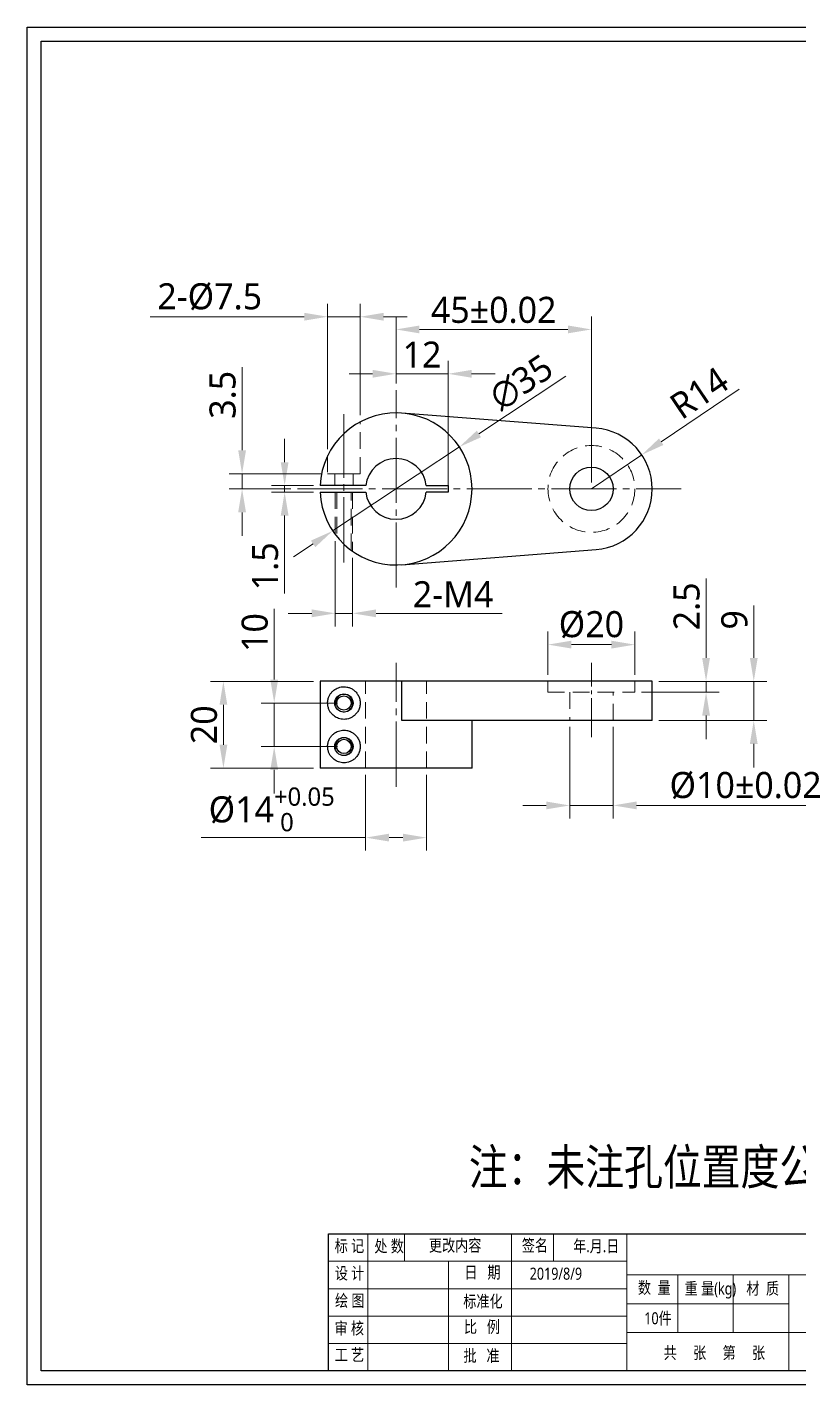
# Model space of a CAD drawing. Header units: millimetres. Extents: x -449 to 2916, y -1257 to 1632.
# Drawn here: x 2465.2 to 2642.9, y -837.8 to -525.3 of the extents above; entities that cross this region are included whole.
import ezdxf

# ---------------------------------------------------------------- set-up
doc = ezdxf.new("R2010")
doc.units = ezdxf.units.MM
doc.header["$PDSIZE"] = -1
doc.linetypes.add('DASHED', pattern=[19.05, 12.7, -6.35])
doc.linetypes.add('EB_DASHDOT', pattern=[39, 30, -3, 3, -3])
doc.layers.add('3中心线层', color=1, linetype='EB_DASHDOT', lineweight=0)
doc.layers.add('细线层', color=252, linetype='Continuous', lineweight=13)
doc.styles.add('wf', font='')
doc.styles.add('黑体', font='', dxfattribs={"width": 0.8})
doc.styles.get('wf').set_extended_font_data('Microsoft YaHei')
doc.styles.get('黑体').set_extended_font_data('Microsoft YaHei')
doc.dimstyles.new('wf1.5', dxfattribs={"dimscale": 1.5, "dimtxt": 4, "dimasz": 3.6, "dimexe": 2, "dimexo": 1, "dimgap": 0.9, "dimtad": 1, "dimdec": 1, "dimdsep": 46, "dimtxsty": 'wf', "dimcen": 0, "dimclrd": 6, "dimclre": 6, "dimadec": 0, "dimazin": 0, "dimtm": 1e-09, "dimtfac": 0.7, "dimtdec": 1, "dimtmove": 0, "dimatfit": 3, "dimfxl": 0, "dimtolj": 1, "dimlwd": 13, "dimlwe": 13, "dimarcsym": 0})

# ---------------------------------------------------------------- blocks, each defined once
blk = doc.blocks.new('*D286')
at = {"color": 6, "lineweight": 13}
for p, q in [((2585.11, -674.39), (2585.11, -664.44)), ((2605.11, -674.39), (2605.11, -664.44)), ((2590.51, -667.44), (2599.71, -667.44))]:
    blk.add_line(p, q, dxfattribs=at)
at = {"color": 6}
for points in [[(2590.51, -666.54), (2590.51, -668.34), (2585.11, -667.44)], [(2599.71, -668.34), (2599.71, -666.54), (2605.11, -667.44)]]:
    blk.add_solid(points, dxfattribs=at)
at = {"layer": 'Defpoints', "color": 0}
for p in [(2605.11, -667.44), (2585.11, -675.89), (2605.11, -675.89)]:
    blk.add_point(p, dxfattribs=at)
at = {"color": 0, "insert": (2595.11, -662.86), "char_height": 6, "attachment_point": 5, "style": 'wf'}
blk.add_mtext('\\A1;%%C20', dxfattribs=at)
blk = doc.blocks.new('*D287')
at = {"color": 6, "lineweight": 13}
for p, q in [((2590.11, -686.39), (2590.11, -707.45)), ((2600.11, -686.39), (2600.11, -707.45)), ((2584.71, -704.45), (2579.31, -704.45)), ((2590.11, -704.45), (2600.11, -704.45)), ((2605.51, -704.45), (2650.33, -704.45))]:
    blk.add_line(p, q, dxfattribs=at)
at = {"color": 6}
for points in [[(2584.71, -705.35), (2584.71, -703.55), (2590.11, -704.45)], [(2605.51, -703.55), (2605.51, -705.35), (2600.11, -704.45)]]:
    blk.add_solid(points, dxfattribs=at)
at = {"layer": 'Defpoints', "color": 0}
for p in [(2590.11, -684.89), (2600.11, -684.89), (2600.11, -704.45)]:
    blk.add_point(p, dxfattribs=at)
at = {"color": 0, "insert": (2630.62, -699.88), "char_height": 6, "attachment_point": 5, "style": 'wf'}
blk.add_mtext('\\A1;%%C10%%P0.02', dxfattribs=at)
blk = doc.blocks.new('*D288')
at = {"color": 6, "lineweight": 13}
for p, q in [((2621.52, -670.49), (2621.52, -652.2)), ((2610.61, -675.89), (2624.52, -675.89)), ((2621.52, -678.39), (2621.52, -675.89)), ((2606.61, -678.39), (2624.52, -678.39)), ((2621.52, -683.79), (2621.52, -689.19))]:
    blk.add_line(p, q, dxfattribs=at)
at = {"color": 6}
for points in [[(2620.62, -670.49), (2622.42, -670.49), (2621.52, -675.89)], [(2622.42, -683.79), (2620.62, -683.79), (2621.52, -678.39)]]:
    blk.add_solid(points, dxfattribs=at)
at = {"layer": 'Defpoints', "color": 0}
for p in [(2609.11, -675.89), (2621.52, -675.89), (2605.11, -678.39)]:
    blk.add_point(p, dxfattribs=at)
at = {"color": 0, "insert": (2617.07, -658.64), "char_height": 6, "attachment_point": 5, "rotation": 90, "style": 'wf'}
blk.add_mtext('\\A1;2.5', dxfattribs=at)
blk = doc.blocks.new('*D289')
at = {"color": 6, "lineweight": 13}
for p, q in [((2632.5, -670.49), (2632.5, -658.46)), ((2610.61, -675.89), (2635.5, -675.89)), ((2632.5, -684.89), (2632.5, -675.89)), ((2610.61, -684.89), (2635.5, -684.89)), ((2632.5, -690.29), (2632.5, -695.69))]:
    blk.add_line(p, q, dxfattribs=at)
at = {"color": 6}
for points in [[(2631.6, -670.49), (2633.4, -670.49), (2632.5, -675.89)], [(2633.4, -690.29), (2631.6, -690.29), (2632.5, -684.89)]]:
    blk.add_solid(points, dxfattribs=at)
at = {"layer": 'Defpoints', "color": 0}
for p in [(2609.11, -675.89), (2632.5, -675.89), (2609.11, -684.89)]:
    blk.add_point(p, dxfattribs=at)
at = {"color": 0, "insert": (2628.05, -661.74), "char_height": 6, "attachment_point": 5, "rotation": 90, "style": 'wf'}
blk.add_mtext('\\A1;9', dxfattribs=at)
blk = doc.blocks.new('*D290')
at = {"color": 6, "lineweight": 13}
for p, q in [((2543.11, -697.39), (2543.11, -714.86)), ((2557.11, -697.39), (2557.11, -714.86)), ((2543.11, -711.86), (2505.24, -711.86)), ((2551.71, -711.86), (2548.51, -711.86))]:
    blk.add_line(p, q, dxfattribs=at)
at = {"color": 6}
for points in [[(2548.51, -710.96), (2548.51, -712.76), (2543.11, -711.86)], [(2551.71, -712.76), (2551.71, -710.96), (2557.11, -711.86)]]:
    blk.add_solid(points, dxfattribs=at)
at = {"layer": 'Defpoints', "color": 0}
for p in [(2543.11, -695.89), (2557.11, -695.89), (2543.11, -711.86)]:
    blk.add_point(p, dxfattribs=at)
at = {"color": 0, "insert": (2521.48, -705.36), "char_height": 6, "attachment_point": 5, "style": 'wf'}
blk.add_mtext('\\A1;%%C14{\\H0.7x;\\S+0.05^  0;}', dxfattribs=at)
blk = doc.blocks.new('*D291')
at = {"color": 6, "lineweight": 13}
for p, q in [((2534.36, -622.47), (2534.36, -588.98)), ((2541.86, -614.67), (2541.86, -588.98)), ((2528.96, -591.98), (2493.5, -591.98)), ((2541.86, -591.98), (2534.36, -591.98)), ((2547.26, -591.98), (2552.66, -591.98))]:
    blk.add_line(p, q, dxfattribs=at)
at = {"color": 6}
for points in [[(2528.96, -592.88), (2528.96, -591.08), (2534.36, -591.98)], [(2547.26, -591.08), (2547.26, -592.88), (2541.86, -591.98)]]:
    blk.add_solid(points, dxfattribs=at)
at = {"layer": 'Defpoints', "color": 0}
for p in [(2534.36, -591.98), (2541.86, -616.17), (2534.36, -623.97)]:
    blk.add_point(p, dxfattribs=at)
at = {"color": 0, "insert": (2507.21, -587.4), "char_height": 6, "attachment_point": 5, "style": 'wf'}
blk.add_mtext('\\A1;2-%%C7.5', dxfattribs=at)
blk = doc.blocks.new('*D292')
at = {"color": 6, "lineweight": 13}
for p, q in [((2514.66, -622.7), (2514.66, -603.56)), ((2532.86, -628.1), (2511.66, -628.1)), ((2514.66, -628.1), (2514.66, -631.6)), ((2525.89, -631.6), (2511.66, -631.6)), ((2514.66, -637), (2514.66, -642.4))]:
    blk.add_line(p, q, dxfattribs=at)
at = {"color": 6}
for points in [[(2513.76, -622.7), (2515.56, -622.7), (2514.66, -628.1)], [(2515.56, -637), (2513.76, -637), (2514.66, -631.6)]]:
    blk.add_solid(points, dxfattribs=at)
at = {"layer": 'Defpoints', "color": 0}
for p in [(2534.36, -628.1), (2514.66, -631.6), (2527.39, -631.6)]:
    blk.add_point(p, dxfattribs=at)
at = {"color": 0, "insert": (2510.21, -609.95), "char_height": 6, "attachment_point": 5, "rotation": 90, "style": 'wf'}
blk.add_mtext('\\A1;3.5', dxfattribs=at)
blk = doc.blocks.new('*D293')
at = {"color": 6, "lineweight": 13}
for p, q in [((2536.11, -643.6), (2536.11, -663.24)), ((2540.11, -647.46), (2540.11, -663.24)), ((2530.71, -660.24), (2525.31, -660.24)), ((2540.11, -660.24), (2536.11, -660.24)), ((2545.51, -660.24), (2574.55, -660.24))]:
    blk.add_line(p, q, dxfattribs=at)
at = {"color": 6}
for points in [[(2530.71, -661.14), (2530.71, -659.34), (2536.11, -660.24)], [(2545.51, -659.34), (2545.51, -661.14), (2540.11, -660.24)]]:
    blk.add_solid(points, dxfattribs=at)
at = {"layer": 'Defpoints', "color": 0}
for p in [(2536.11, -642.1), (2540.11, -645.96), (2536.11, -660.24)]:
    blk.add_point(p, dxfattribs=at)
at = {"color": 0, "insert": (2563.26, -655.84), "char_height": 6, "attachment_point": 5, "style": 'wf'}
blk.add_mtext('\\A1;2-M4', dxfattribs=at)
blk = doc.blocks.new('*D294')
at = {"color": 6, "lineweight": 13}
for p, q in [((2524.46, -625.45), (2524.46, -620.05)), ((2531.13, -630.85), (2521.46, -630.85)), ((2524.46, -630.85), (2524.46, -632.35)), ((2531.13, -632.35), (2521.46, -632.35)), ((2524.46, -637.75), (2524.46, -655.68))]:
    blk.add_line(p, q, dxfattribs=at)
at = {"color": 6}
for points in [[(2523.56, -625.45), (2525.36, -625.45), (2524.46, -630.85)], [(2525.36, -637.75), (2523.56, -637.75), (2524.46, -632.35)]]:
    blk.add_solid(points, dxfattribs=at)
at = {"layer": 'Defpoints', "color": 0}
for p in [(2532.63, -630.85), (2524.46, -632.35), (2532.63, -632.35)]:
    blk.add_point(p, dxfattribs=at)
at = {"color": 0, "insert": (2519.99, -649.41), "char_height": 6, "attachment_point": 5, "rotation": 90, "style": 'wf'}
blk.add_mtext('\\A1;1.5', dxfattribs=at)
blk = doc.blocks.new('*D295')
at = {"color": 6, "lineweight": 13}
for p, q in [((2589.24, -605.68), (2569.2, -618.96)), ((2535.52, -641.27), (2564.7, -621.94)), ((2531.02, -644.25), (2526.52, -647.23))]:
    blk.add_line(p, q, dxfattribs=at)
at = {"color": 6}
for points in [[(2568.71, -618.21), (2569.7, -619.71), (2564.7, -621.94)], [(2531.52, -645), (2530.52, -643.5), (2535.52, -641.27)]]:
    blk.add_solid(points, dxfattribs=at)
at = {"layer": 'Defpoints', "color": 0}
for p in [(2564.7, -621.94), (2535.52, -641.27)]:
    blk.add_point(p, dxfattribs=at)
at = {"color": 0, "insert": (2578.99, -607.07), "char_height": 6, "attachment_point": 5, "rotation": 33.5231, "style": 'wf'}
blk.add_mtext('\\A1;∅35', dxfattribs=at)
blk = doc.blocks.new('*D296')
at = {"color": 6, "lineweight": 13}
for p, q in [((2550.11, -607.38), (2550.11, -591.9)), ((2595.11, -630.1), (2595.11, -591.9)), ((2555.51, -594.9), (2589.71, -594.9))]:
    blk.add_line(p, q, dxfattribs=at)
at = {"color": 6}
for points in [[(2555.51, -594), (2555.51, -595.8), (2550.11, -594.9)], [(2589.71, -595.8), (2589.71, -594), (2595.11, -594.9)]]:
    blk.add_solid(points, dxfattribs=at)
at = {"layer": 'Defpoints', "color": 0}
for p in [(2595.11, -594.9), (2550.11, -608.88), (2595.11, -631.6)]:
    blk.add_point(p, dxfattribs=at)
at = {"color": 0, "insert": (2572.61, -590.45), "char_height": 6, "attachment_point": 5, "style": 'wf'}
blk.add_mtext('\\A1;45%%P0.02', dxfattribs=at)
blk = doc.blocks.new('*D297')
at = {"color": 6, "lineweight": 13}
for p, q in [((2531.13, -675.89), (2507.36, -675.89)), ((2510.36, -690.49), (2510.36, -681.29)), ((2531.13, -695.89), (2507.36, -695.89))]:
    blk.add_line(p, q, dxfattribs=at)
at = {"color": 6}
for points in [[(2511.26, -681.29), (2509.46, -681.29), (2510.36, -675.89)], [(2509.46, -690.49), (2511.26, -690.49), (2510.36, -695.89)]]:
    blk.add_solid(points, dxfattribs=at)
at = {"layer": 'Defpoints', "color": 0}
for p in [(2510.36, -675.89), (2532.63, -675.89), (2532.63, -695.89)]:
    blk.add_point(p, dxfattribs=at)
at = {"color": 0, "insert": (2505.91, -685.89), "char_height": 6, "attachment_point": 5, "rotation": 90, "style": 'wf'}
blk.add_mtext('\\A1;20', dxfattribs=at)
blk = doc.blocks.new('*D298')
at = {"color": 6, "lineweight": 13}
for p, q in [((2522.06, -675.49), (2522.06, -659.24)), ((2536.61, -680.89), (2519.06, -680.89)), ((2522.06, -690.89), (2522.06, -680.89)), ((2536.61, -690.89), (2519.06, -690.89)), ((2522.06, -696.29), (2522.06, -701.69))]:
    blk.add_line(p, q, dxfattribs=at)
at = {"color": 6}
for points in [[(2521.16, -675.49), (2522.96, -675.49), (2522.06, -680.89)], [(2522.96, -696.29), (2521.16, -696.29), (2522.06, -690.89)]]:
    blk.add_solid(points, dxfattribs=at)
at = {"layer": 'Defpoints', "color": 0}
for p in [(2522.06, -680.89), (2538.11, -680.89), (2538.11, -690.89)]:
    blk.add_point(p, dxfattribs=at)
at = {"color": 0, "insert": (2517.59, -664.66), "char_height": 6, "attachment_point": 5, "rotation": 90, "style": 'wf'}
blk.add_mtext('\\A1;10', dxfattribs=at)
blk = doc.blocks.new('*D299')
at = {"color": 6, "lineweight": 13}
for p, q in [((2629.13, -608.62), (2611.19, -620.74)), ((2595.11, -631.6), (2606.71, -623.76))]:
    blk.add_line(p, q, dxfattribs=at)
at = {"color": 6}
blk.add_solid([(2610.68, -620), (2611.69, -621.49), (2606.71, -623.76)], dxfattribs=at)
at = {"layer": 'Defpoints', "color": 0}
for p in [(2606.71, -623.76), (2595.11, -631.6)]:
    blk.add_point(p, dxfattribs=at)
at = {"color": 0, "insert": (2619.92, -609.51), "char_height": 6, "attachment_point": 5, "rotation": 34.0462, "style": 'wf'}
blk.add_mtext('\\A1;R14', dxfattribs=at)
blk = doc.blocks.new('*D390')
at = {"color": 6, "lineweight": 13}
for p, q in [((2550.11, -607.38), (2550.11, -602.11)), ((2562.11, -630.85), (2562.11, -602.11)), ((2544.71, -605.11), (2539.31, -605.11)), ((2562.11, -605.11), (2550.11, -605.11)), ((2567.51, -605.11), (2572.91, -605.11))]:
    blk.add_line(p, q, dxfattribs=at)
at = {"color": 6}
for points in [[(2544.71, -606.01), (2544.71, -604.21), (2550.11, -605.11)], [(2567.51, -604.21), (2567.51, -606.01), (2562.11, -605.11)]]:
    blk.add_solid(points, dxfattribs=at)
at = {"layer": 'Defpoints', "color": 0}
for p in [(2550.11, -605.11), (2550.11, -608.88), (2562.11, -632.35)]:
    blk.add_point(p, dxfattribs=at)
at = {"color": 0, "insert": (2556.11, -600.69), "char_height": 6, "attachment_point": 5, "style": 'wf'}
blk.add_mtext('\\A1;12', dxfattribs=at)

msp = doc.modelspace()

# ---------------------------------------------------------------- linework, layer by layer
for p, q in [((2596.201, -617.645), (2551.474, -614.156)), ((2543.153, -630.853), (2532.629, -630.853)), ((2532.629, -632.353), (2543.153, -632.353)), ((2551.474, -649.05), (2596.201, -645.561)), ((2532.629, -675.886), (2532.629, -695.886)), ((2551.474, -675.886), (2532.629, -675.886)), ((2551.474, -684.886), (2551.474, -675.886)), ((2596.201, -675.886), (2551.474, -675.886)), ((2551.474, -684.886), (2551.474, -675.886)), ((2609.112, -675.886), (2596.201, -675.886)), ((2609.112, -684.886), (2609.112, -675.886)), ((2596.201, -684.886), (2551.474, -684.886)), ((2567.612, -695.886), (2567.612, -684.886)), ((2609.112, -684.886), (2596.201, -684.886)), ((2567.612, -695.886), (2532.629, -695.886))]:
    msp.add_line(p, q)
at = {"color": 0, "linetype": 'ByBlock', "lineweight": 20}
for p, q in [((2543.652, -803.048), (2543.652, -834.591)), ((2552.103, -803.048), (2552.103, -809.357)), ((2576.687, -803.048), (2576.687, -808.141)), ((2586.345, -809.357), (2586.345, -803.048)), ((2603.246, -834.591), (2603.246, -803.048)), ((2576.687, -834.591), (2576.687, -808.141)), ((2562.201, -809.357), (2562.201, -834.591)), ((2680.033, -812.511), (2603.246, -812.511)), ((2615.028, -812.511), (2615.028, -825.759)), ((2627.751, -812.511), (2627.751, -825.759)), ((2640.561, -834.591), (2640.561, -812.511)), ((2640.561, -819.135), (2603.246, -819.135)), ((2680.033, -825.759), (2603.246, -825.759))]:
    msp.add_line(p, q, dxfattribs=at)
at = {"color": 0, "linetype": 'ByBlock', "lineweight": 25}
for points in [[(2683.242, -837.8), (2465.156, -837.8), (2465.156, -525.332), (2683.242, -525.332)], [(2680.033, -834.591), (2468.365, -834.591), (2468.365, -528.541), (2680.033, -528.541)]]:
    msp.add_lwpolyline(points, close=True, dxfattribs=at)
msp.add_lwpolyline([(2557.072, -630.853), (2562.112, -630.853), (2562.112, -632.353), (2557.072, -632.353)])
for centre, radius in [((2595.112, -631.603), 5), ((2538.112, -680.886), 2.1), ((2538.112, -680.886), 1.65), ((2538.112, -690.886), 2.1), ((2538.112, -690.886), 1.65)]:
    msp.add_circle(centre, radius)
for centre, radius, start, end in [((2550.112, -631.603), 17.5, 182.45629, 177.54371), ((2595.112, -631.603), 14, 274.46084, 85.53916), ((2550.112, -631.603), 7, 6.15064, 173.84936), ((2550.112, -631.603), 7, 186.15064, 353.84936), ((2538.112, -680.886), 2, 255, 195), ((2538.112, -690.886), 2, 255, 195)]:
    msp.add_arc(centre, radius, start, end)
for points in [[(2538.112, -677.136), (2537.667, -677.136), (2537.254, -677.213), (2536.676, -677.416), (2536.489, -677.499), (2536.135, -677.693), (2535.967, -677.804), (2535.65, -678.051), (2535.5, -678.188), (2535.218, -678.493), (2535.085, -678.662), (2534.844, -679.035), (2534.733, -679.241), (2534.593, -679.584), (2534.551, -679.704), (2534.476, -679.959), (2534.444, -680.096), (2534.394, -680.38), (2534.376, -680.528), (2534.36, -680.834), (2534.361, -680.986), (2534.381, -681.288), (2534.4, -681.437), (2534.453, -681.718), (2534.487, -681.854), (2534.603, -682.234), (2534.7, -682.459), (2534.92, -682.867), (2535.042, -683.049), (2535.437, -683.548), (2535.744, -683.821), (2536.417, -684.254), (2536.785, -684.418), (2537.596, -684.623), (2538.026, -684.662), (2538.705, -684.596), (2538.938, -684.552), (2539.399, -684.416), (2539.629, -684.325), (2540.084, -684.086), (2540.307, -683.938), (2540.619, -683.678), (2540.72, -683.585), (2540.914, -683.383), (2541.007, -683.274), (2541.267, -682.933), (2541.416, -682.685), (2541.598, -682.278), (2541.651, -682.135), (2541.74, -681.848), (2541.776, -681.702), (2541.856, -681.257), (2541.874, -680.946), (2541.845, -680.491), (2541.826, -680.341), (2541.77, -680.043), (2541.732, -679.894), (2541.595, -679.463), (2541.472, -679.194), (2541.167, -678.69), (2540.99, -678.465), (2540.698, -678.165), (2540.595, -678.071), (2540.384, -677.899), (2540.276, -677.82), (2539.946, -677.604), (2539.714, -677.486), (2539.253, -677.305), (2539.022, -677.24), (2538.564, -677.156), (2538.335, -677.136), (2538.112, -677.136)], [(2538.112, -687.136), (2537.667, -687.136), (2537.254, -687.213), (2536.676, -687.416), (2536.489, -687.499), (2536.135, -687.693), (2535.967, -687.804), (2535.65, -688.051), (2535.5, -688.188), (2535.218, -688.493), (2535.085, -688.662), (2534.844, -689.035), (2534.733, -689.241), (2534.593, -689.584), (2534.551, -689.704), (2534.476, -689.959), (2534.444, -690.096), (2534.394, -690.38), (2534.376, -690.528), (2534.36, -690.834), (2534.361, -690.986), (2534.381, -691.288), (2534.4, -691.437), (2534.453, -691.718), (2534.487, -691.854), (2534.603, -692.234), (2534.7, -692.459), (2534.92, -692.867), (2535.042, -693.049), (2535.437, -693.548), (2535.744, -693.821), (2536.417, -694.254), (2536.785, -694.418), (2537.596, -694.623), (2538.026, -694.662), (2538.705, -694.596), (2538.938, -694.552), (2539.399, -694.416), (2539.629, -694.325), (2540.084, -694.086), (2540.307, -693.938), (2540.619, -693.678), (2540.72, -693.585), (2540.914, -693.383), (2541.007, -693.274), (2541.267, -692.933), (2541.416, -692.685), (2541.598, -692.278), (2541.651, -692.135), (2541.74, -691.848), (2541.776, -691.702), (2541.856, -691.257), (2541.874, -690.946), (2541.845, -690.491), (2541.826, -690.341), (2541.77, -690.043), (2541.732, -689.894), (2541.595, -689.463), (2541.472, -689.194), (2541.167, -688.69), (2540.99, -688.465), (2540.698, -688.165), (2540.595, -688.071), (2540.384, -687.899), (2540.276, -687.82), (2539.946, -687.604), (2539.714, -687.486), (2539.253, -687.305), (2539.022, -687.24), (2538.564, -687.156), (2538.335, -687.136), (2538.112, -687.136)]]:
    msp.add_open_spline(points, degree=3, knots=[0, 0, 0, 0, 0.0625, 0.0625, 0.09375, 0.09375, 0.125, 0.125, 0.15625, 0.15625, 0.1875, 0.1875, 0.21875, 0.21875, 0.234375, 0.234375, 0.25, 0.25, 0.265625, 0.265625, 0.28125, 0.28125, 0.296875, 0.296875, 0.3125, 0.3125, 0.34375, 0.34375, 0.375, 0.375, 0.4375, 0.4375, 0.5, 0.5, 0.5625, 0.5625, 0.59375, 0.59375, 0.625, 0.625, 0.65625, 0.65625, 0.671875, 0.671875, 0.6875, 0.6875, 0.71875, 0.71875, 0.734375, 0.734375, 0.75, 0.75, 0.78125, 0.78125, 0.796875, 0.796875, 0.8125, 0.8125, 0.84375, 0.84375, 0.875, 0.875, 0.890625, 0.890625, 0.90625, 0.90625, 0.9375, 0.9375, 0.96875, 0.96875, 1, 1, 1, 1])
at = {"layer": '3中心线层', "ltscale": 0.5}
for p, q in [((2550.112, -654.33), (2550.112, -608.876)), ((2538.112, -648.527), (2538.112, -614.402)), ((2527.385, -631.603), (2615.746, -631.603)), ((2550.112, -700.14), (2550.112, -671.631))]:
    msp.add_line(p, q, dxfattribs=at)
at = {"layer": '3中心线层', "ltscale": 0.3}
msp.add_line((2595.112, -688.77), (2595.112, -671.631), dxfattribs=at)
at = {"layer": '细线层', "color": 252, "linetype": 'DASHED', "ltscale": 0.3}
for p, q in [((2541.862, -628.103), (2541.862, -616.175)), ((2534.362, -623.951), (2534.362, -628.103)), ((2534.362, -628.103), (2538.112, -628.103)), ((2536.012, -628.103), (2536.012, -630.853)), ((2538.112, -628.103), (2541.862, -628.103)), ((2540.212, -630.853), (2540.212, -628.103)), ((2536.112, -632.353), (2536.112, -642.103)), ((2536.112, -632.353), (2536.112, -642.103)), ((2536.462, -632.353), (2536.462, -642.568)), ((2539.762, -645.702), (2539.762, -632.353)), ((2540.112, -632.353), (2540.112, -645.964)), ((2540.112, -632.353), (2540.112, -645.964)), ((2543.112, -695.886), (2543.112, -675.886)), ((2557.112, -695.886), (2557.112, -675.886)), ((2585.112, -675.886), (2585.112, -678.386)), ((2605.112, -678.386), (2605.112, -675.886)), ((2585.112, -678.386), (2605.112, -678.386)), ((2590.112, -678.386), (2590.112, -684.886)), ((2600.112, -684.886), (2600.112, -678.386))]:
    msp.add_line(p, q, dxfattribs=at)
at = {"layer": '细线层', "color": 0, "linetype": 'ByBlock', "lineweight": 20, "ltscale": 0.5}
for p, q in [((2534.539, -809.357), (2603.246, -809.357)), ((2534.539, -815.665), (2603.246, -815.665)), ((2534.539, -821.974), (2603.246, -821.974)), ((2534.539, -828.283), (2603.246, -828.283))]:
    msp.add_line(p, q, dxfattribs=at)
at = {"layer": '细线层', "color": 0, "linetype": 'ByBlock', "lineweight": 25, "ltscale": 0.5}
msp.add_lwpolyline([(2534.539, -803.048), (2680.033, -803.048), (2680.033, -834.591), (2534.539, -834.591)], close=True, dxfattribs=at)
at = {"layer": '细线层', "color": 252, "linetype": 'DASHED', "ltscale": 0.3}
msp.add_circle((2595.112, -631.603), 10, dxfattribs=at)

# ---------------------------------------------------------------- texts
at = {"linetype": 'ByBlock', "lineweight": 25, "insert": (2566.874, -783.555), "char_height": 8.19438, "width": 134.39014, "attachment_point": 1, "style": '黑体'}
msp.add_mtext('注：未注孔位置度公差%%P0.1。', dxfattribs=at)
at = {"char_height": 2.7727, "width": 73.73857, "attachment_point": 1, "style": '黑体'}
for s, insert in [('标 记', (2535.974, -804.429)), ('处 数', (2545.119, -804.493)), ('更改内容', (2557.677, -804.323)), ('{\\Q0;签名}', (2579.074, -804.343)), ('{\\Q0;年.月.日}', (2590.919, -804.479)), ('设 计', (2536.018, -810.722)), ('日   期', (2565.869, -810.531)), (' 2019/8/9', (2580.147, -810.828)), ('数  量', (2605.814, -814.052)), ('重 量(kg)', (2616.592, -814.242)), ('材  质', (2630.787, -814.242)), ('绘 图', (2536.063, -817.017)), ('{\\Q0;标准化}', (2565.597, -817.187)), ('审 核', (2535.947, -823.391)), ('比   例', (2565.758, -823.056)), ('工 艺', (2535.985, -829.504)), ('批   准', (2565.64, -829.698)), ('共     张     第     张', (2611.743, -829.026))]:
    msp.add_mtext(s, dxfattribs=dict(at, insert=insert))
at = {"linetype": 'ByBlock', "insert": (2607.283, -821.095), "char_height": 2.7727, "width": 7.81322, "attachment_point": 1, "style": '黑体'}
msp.add_mtext('10件', dxfattribs=at)

# ---------------------------------------------------------------- dimensions: what is measured, and where the dimension line sits
for base, p1, p2, text, picture, middle in [((2534.362, -591.976), (2541.862, -616.175), (2534.362, -623.975), '2-%%C<>', '*D291', (2507.212, -591.976)), ((2536.112, -660.236), (2540.112, -645.964), (2536.112, -642.103), '2-M<>', '*D293', (2563.262, -660.236))]:
    dim = msp.add_linear_dim(base=base, p1=p1, p2=p2, text=text, dimstyle='wf1.5', override={"dimdec": 2, "dimtdec": 2})
    dim.commit()
    dim.dimension.update_dxf_attribs({"geometry": picture, "text_midpoint": middle, "dimtype": 160})
for base, p1, p2, text, picture, middle in [((2595.112, -594.902), (2550.112, -608.876), (2595.112, -631.603), '<>%%P0.02', '*D296', (2572.612, -590.449)), ((2605.112, -667.435), (2585.112, -675.886), (2605.112, -675.886), '%%C<>', '*D286', (2595.112, -662.859)), ((2600.112, -704.454), (2590.112, -684.886), (2600.112, -684.886), '%%C<>%%P0.02', '*D287', (2630.619, -699.878)), ((2543.112, -711.857), (2557.112, -695.886), (2543.112, -695.886), '%%C<>{\\H0.7x;\\S+0.05^  0;}', '*D290', (2521.477, -705.356))]:
    dim = msp.add_linear_dim(base=base, p1=p1, p2=p2, text=text, dimstyle='wf1.5', override={"dimdec": 2, "dimtdec": 2})
    dim.commit()
    dim.dimension.update_dxf_attribs({"geometry": picture, "text_midpoint": middle})
dim = msp.add_linear_dim(base=(2550.112, -605.11), p1=(2562.112, -632.353), p2=(2550.112, -608.876), dimstyle='wf1.5', override={"dimdec": 2, "dimtxsty": 'wf', "dimtdec": 2})
dim.commit()
dim.dimension.update_dxf_attribs({"geometry": '*D390', "text_midpoint": (2556.112, -600.695)})
dim = msp.add_diameter_dim_2p(p1=(2535.523, -641.268), p2=(2564.702, -621.938), dimstyle='wf1.5', override={"dimdec": 2, "dimtdec": 2})
dim.commit()
dim.dimension.update_dxf_attribs({"geometry": '*D295', "text_midpoint": (2578.988, -607.074)})
dim = msp.add_radius_dim(center=(2595.112, -631.603), mpoint=(2606.713, -623.765), dimstyle='wf1.5', override={"dimdec": 2, "dimtdec": 2})
dim.commit()
dim.dimension.update_dxf_attribs({"geometry": '*D299', "text_midpoint": (2619.924, -609.509)})
for base, p1, p2, picture, middle in [((2514.664, -631.603), (2534.362, -628.103), (2527.385, -631.603), '*D292', (2514.664, -609.953)), ((2632.499, -675.886), (2609.112, -684.886), (2609.112, -675.886), '*D289', (2632.499, -661.736))]:
    dim = msp.add_linear_dim(base=base, p1=p1, p2=p2, angle=90, dimstyle='wf1.5', override={"dimdec": 2, "dimtdec": 2})
    dim.commit()
    dim.dimension.update_dxf_attribs({"geometry": picture, "text_midpoint": middle, "dimtype": 160})
for base, p1, p2, picture, middle in [((2524.46, -632.353), (2532.629, -630.853), (2532.629, -632.353), '*D294', (2519.992, -649.415)), ((2621.518, -675.886), (2605.112, -678.386), (2609.112, -675.886), '*D288', (2617.066, -658.644)), ((2522.059, -680.886), (2538.112, -690.886), (2538.112, -680.886), '*D298', (2517.593, -664.665)), ((2510.357, -675.886), (2532.629, -695.886), (2532.629, -675.886), '*D297', (2505.907, -685.886))]:
    dim = msp.add_linear_dim(base=base, p1=p1, p2=p2, angle=90, dimstyle='wf1.5', override={"dimdec": 2, "dimtdec": 2})
    dim.commit()
    dim.dimension.update_dxf_attribs({"geometry": picture, "text_midpoint": middle})

doc.saveas('drawing.dxf')
